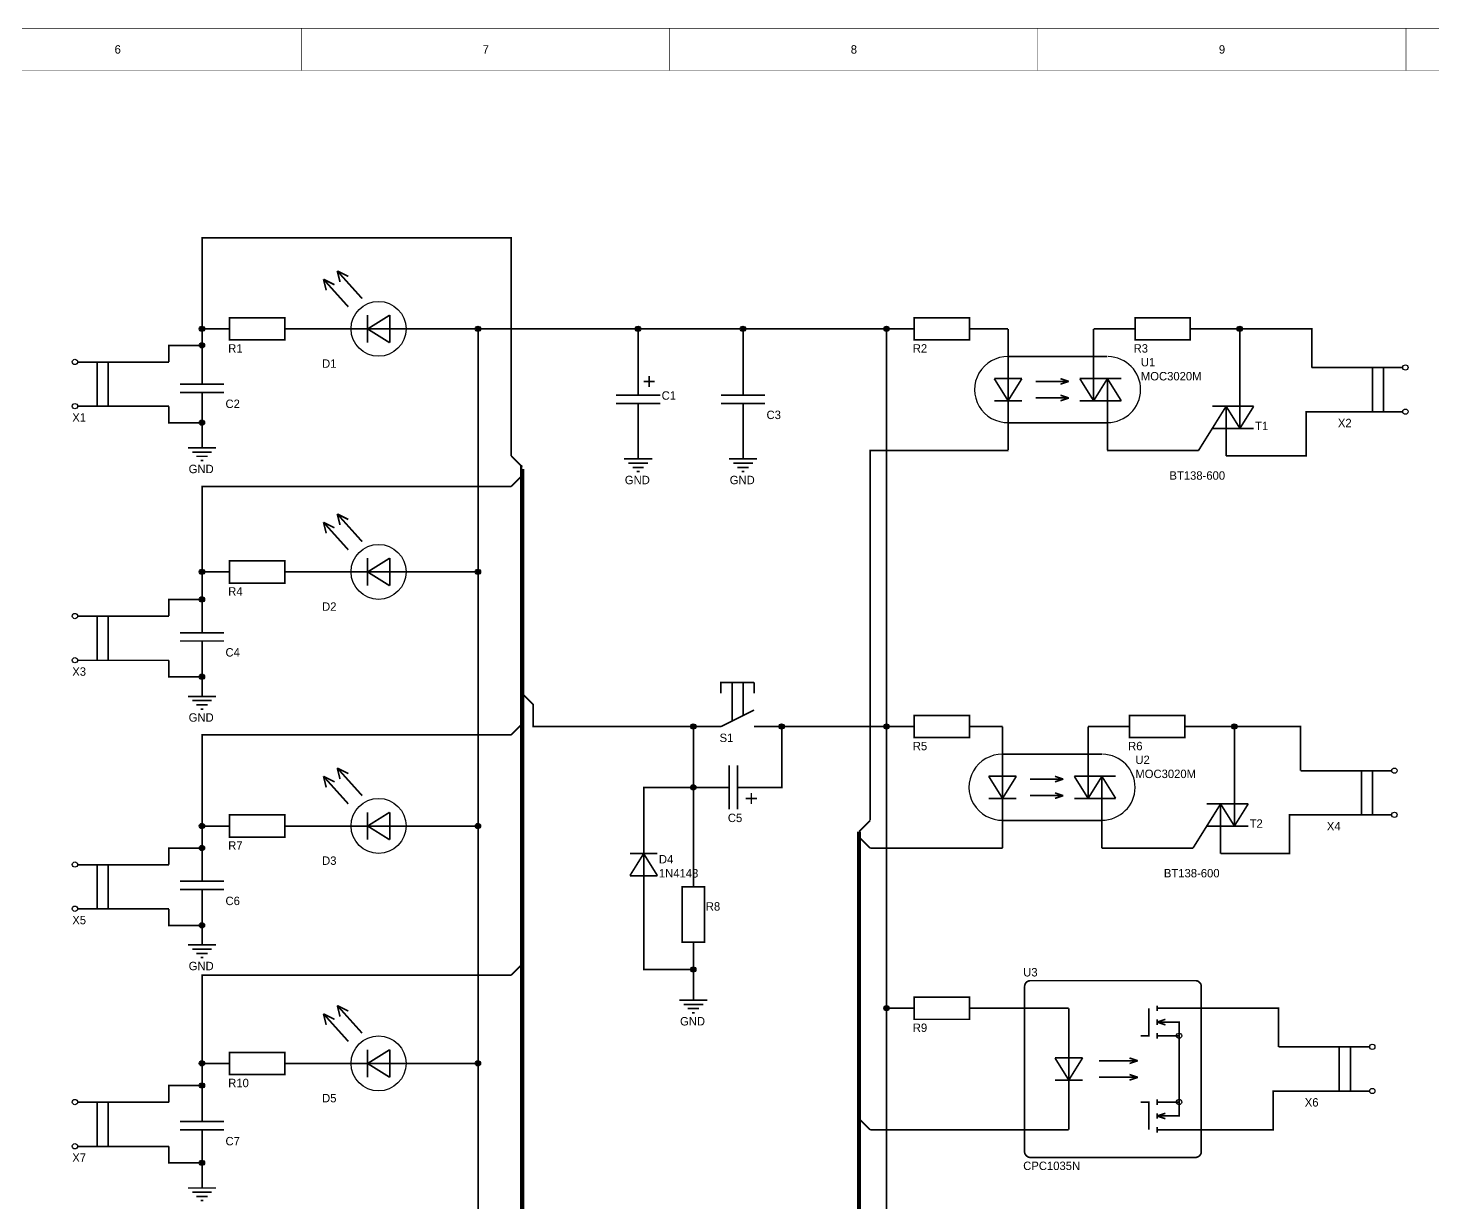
# Model space of a CAD drawing. Header units: millimetres. Extents: x 0 to 1291, y 0 to 606.
# Drawn here: x 350.5 to 605, y 353.8 to 566.5 of the extents above; entities that cross this region are included whole.
import ezdxf

# ---------------------------------------------------------------- set-up
doc = ezdxf.new("R2010")
doc.units = ezdxf.units.MM
doc.layers.add('Sheet', color=255, linetype='Continuous')

msp = doc.modelspace()

# ---------------------------------------------------------------- linework, layer by layer
at = {"layer": 'Sheet'}
for points, const_width in [([(0, 566.42), (800.0576531199999, 566.42), (800.0576531199999, 0.04234688), (0, 0.04234688), (0, 566.42)], 0.09906), ([(400.05, 558.8), (400.05, 566.42)], 0.09906), ([(466.725, 558.8), (466.725, 566.42)], 0.09906), ([(533.4, 558.8), (533.4, 566.42)], 0.09906), ([(600.0749999999999, 558.8), (600.0749999999999, 566.42)], 0.09906), ([(7.619370079999999, 558.8003683), (792.43822208, 558.8003683), (792.43822208, 7.661981119999999), (7.619370079999999, 7.661981119999999), (7.619370079999999, 558.8003683)], 0.09906), ([(438.0002162, 489.0002640599999), (438.0002162, 528.5003146), (382.00020628, 528.5003146), (382.00020628, 507.00027378)], 0.29972), ([(411.00020416, 517.5002654799999), (406.50021316, 522.50025548)], 0.29972), ([(406.50021316, 522.50025548), (407.00021216, 520.50025948), (407.00021216, 520.50025948)], 0.29972), ([(406.50021316, 522.50025548), (408.50020916, 521.50025748)], 0.29972), ([(408.50020916, 516.0002684799999), (404.00021816, 521.00025848)], 0.29972), ([(404.00021816, 521.00025848), (404.50021716, 519.00026248), (404.50021716, 519.00026248)], 0.29972), ([(404.00021816, 521.00025848), (406.00021416, 520.00026048)], 0.29972), ([(397.00021438, 514.00027756), (387.00020898, 514.00027756), (387.00020898, 510.0002754), (397.00021438, 510.0002754), (397.00021438, 514.00027756)], 0.29972), ([(412.00020216, 514.5002714799999), (412.00020216, 509.50028148)], 0.29972), ([(412.00020216, 512.00027648), (416.00019416, 514.5002714799999), (416.00019416, 514.5002714799999)], 0.29972), ([(416.00019416, 509.50028148), (416.00019416, 514.5002714799999)], 0.29972), ([(521.00028134, 514.00027756), (511.00027594, 514.00027756), (511.00027594, 510.0002754), (521.00028134, 510.0002754), (521.00028134, 514.00027756)], 0.29972), ([(561.00030294, 514.00027756), (551.00029754, 514.00027756), (551.00029754, 510.0002754), (561.00030294, 510.0002754), (561.00030294, 514.00027756)], 0.29972), ([(387.00020644, 512.00027648), (382.00020628, 512.00027648)], 0.29972), ([(397.00021692, 512.00027648), (402.00021708, 512.00027648)], 0.29972), ([(402.00021708, 512.00027648), (404.00021816, 512.00027648)], 0.29972), ([(409.00021832, 512.00027648), (404.00021816, 512.00027648)], 0.29972), ([(412.00020216, 512.00027648), (409.00020816, 512.00027648)], 0.29972), ([(416.00019416, 512.00027648), (412.00020216, 512.00027648)], 0.29972), ([(412.00020216, 512.00027648), (416.00019416, 509.50028148), (416.00019416, 509.50028148)], 0.29972), ([(416.00019416, 512.00027648), (419.00018816, 512.00027648)], 0.29972), ([(419.0001779999999, 512.00027648), (424.00017816, 512.00027648)], 0.29972), ([(424.00017816, 512.00027648), (432.00023328, 512.00027648)], 0.29972), ([(432.00023328, 512.00027648), (432.00023328, 467.00025218)], 0.29972), ([(432.00023328, 512.00027648), (506.00027324, 512.00027648)], 0.29972), ([(461.0002489399999, 512.00027648), (461.0002489399999, 505.0002727)], 0.29972), ([(480.0002592, 505.0002727), (480.0002592, 512.00027648)], 0.29972), ([(511.0002734, 512.00027648), (506.00027324, 512.00027648)], 0.29972), ([(506.00027324, 512.00027648), (506.00027324, 440.0002376)], 0.29972), ([(521.00028388, 512.00027648), (526.00028404, 512.00027648)], 0.29972), ([(526.00028404, 512.00027648), (528.00028512, 512.00027648)], 0.29972), ([(528.00028512, 507.00027632), (528.00028512, 512.00027648)], 0.29972), ([(543.50025412, 512.00027648), (546.0002948399999, 512.00027648)], 0.29972), ([(543.50025412, 507.00027632), (543.50025412, 512.00027648)], 0.29972), ([(551.0002949999999, 512.00027648), (546.0002948399999, 512.00027648)], 0.29972), ([(561.00030548, 512.00027648), (566.00030564, 512.00027648)], 0.29972), ([(570.0003078, 503.00027162), (570.0003078, 512.00027648), (566.00030564, 512.00027648)], 0.29972), ([(583.00031482, 505.0002727), (583.00031482, 512.00027648), (570.0003078, 512.00027648)], 0.29972), ([(376.00020304, 506.00025292), (376.00020304, 509.00025454), (382.00020628, 509.00025454)], 0.29972), ([(382.00020628, 502.00027362), (382.00020628, 507.00027378)], 0.29972), ([(528.00028512, 507.00028648), (528.00028512, 495.00031048)], 0.29972), ([(528.00028512, 507.00028648), (546.0002491199999, 507.00028648)], 0.29972), ([(543.50025412, 499.00030248), (543.50025412, 507.00028648)], 0.29972), ([(359.50023604, 506.00025292), (371.00021304, 506.00025292)], 0.29972), ([(363.00022904, 506.00025292), (363.00022904, 498.00026892)], 0.29972), ([(365.00022504, 498.00026892), (365.00022504, 506.00025292)], 0.29972), ([(371.00020288, 506.00025292), (376.00020304, 506.00025292)], 0.29972), ([(461.0002489399999, 500.00027254), (461.0002489399999, 505.0002727)], 0.29972), ([(480.0002592, 500.00027254), (480.0002592, 505.0002727)], 0.29972), ([(588.00031498, 505.0002727), (583.00031482, 505.0002727)], 0.29972), ([(599.5002818199999, 505.0002727), (588.00030482, 505.0002727)], 0.29972), ([(594.0002928199999, 505.0002727), (594.0002928199999, 497.0002887)], 0.29972), ([(596.0002888199999, 497.0002887), (596.0002888199999, 505.0002727)], 0.29972), ([(386.00019828, 502.00028378), (378.00021428, 502.00028378)], 0.29972), ([(462.00024694, 502.5002777), (464.00024294, 502.5002777)], 0.29972), ([(463.00024494, 501.5002797), (463.00024494, 503.5002757)], 0.29972), ([(525.5002901199999, 503.00029448), (530.50028012, 503.00029448)], 0.29972), ([(528.00028512, 499.00030248), (525.5002901199999, 503.00029448)], 0.29972), ([(528.00028512, 499.00030248), (530.50028012, 503.00029448)], 0.29972), ([(533.00027512, 502.50029548), (539.00026312, 502.50029548)], 0.29972), ([(539.00026312, 502.50029548), (537.50026612, 503.00029448), (537.50026612, 503.00029448)], 0.29972), ([(539.00026312, 502.50029548), (537.50026612, 502.00029648)], 0.29972), ([(543.50025412, 499.00030248), (541.00025912, 503.00029448)], 0.29972), ([(543.50025412, 503.00029448), (541.00025912, 503.00029448)], 0.29972), ([(543.50025412, 503.00029448), (548.5002441199999, 503.00029448)], 0.29972), ([(546.0002491199999, 503.00029448), (543.50025412, 499.00030248)], 0.29972), ([(546.0002491199999, 503.00029448), (548.5002441199999, 499.00030248)], 0.29972), ([(546.0002491199999, 495.00031048), (546.0002491199999, 503.00029448)], 0.29972), ([(570.0003078, 498.00027146), (570.0003078, 503.00027162)], 0.29972), ([(386.00019828, 500.50028678), (378.00021428, 500.50028678)], 0.29972), ([(382.00020628, 500.50029694), (382.00020628, 495.50029678)], 0.29972), ([(465.00024094, 500.0002827), (457.00025694, 500.0002827)], 0.29972), ([(484.0002512, 500.0002827), (476.0002672, 500.0002827)], 0.29972), ([(525.5002901199999, 499.00030248), (530.50028012, 499.00030248)], 0.29972), ([(539.00026312, 499.50030148), (533.00027512, 499.50030148)], 0.29972), ([(539.00026312, 499.50030148), (537.50026612, 500.00030048), (537.50026612, 500.00030048)], 0.29972), ([(539.00026312, 499.50030148), (537.50026612, 499.00030248)], 0.29972), ([(543.50025412, 499.00030248), (541.00025912, 499.00030248)], 0.29972), ([(543.50025412, 499.00030248), (548.5002441199999, 499.00030248)], 0.29972), ([(359.50023604, 498.00026892), (371.00021304, 498.00026892)], 0.29972), ([(371.00020288, 498.00026892), (376.00020304, 498.00026892)], 0.29972), ([(376.00020304, 498.00026892), (376.00020304, 495.00024698), (382.00020628, 495.00024698)], 0.29972), ([(465.00024094, 498.5002856999999), (457.00025694, 498.5002856999999)], 0.29972), ([(461.0002489399999, 498.50029586), (461.0002489399999, 493.5002957)], 0.29972), ([(484.0002512, 498.5002856999999), (476.0002672, 498.5002856999999)], 0.29972), ([(480.0002592, 498.50029586), (480.0002592, 493.5002957)], 0.29972), ([(565.0003178, 498.00028162), (570.0003078, 498.00028162)], 0.29972), ([(567.5003128, 498.00028162), (565.0003178, 494.00028962)], 0.29972), ([(567.5003128, 498.00028162), (567.5003128, 494.00028962)], 0.29972), ([(567.5003128, 498.00028162), (570.0003078, 494.00028962)], 0.29972), ([(583.00031482, 497.0002887), (582.00031428, 497.0002887), (582.00031428, 489.00029962), (567.5003128, 489.00029962)], 0.29972), ([(570.0003078, 494.00028962), (572.5003028, 498.00028162)], 0.29972), ([(570.0003078, 494.00028962), (570.0003078, 498.00028162)], 0.29972), ([(570.0003078, 498.00028162), (572.5003028, 498.00028162)], 0.29972), ([(588.00031498, 497.0002887), (583.00031482, 497.0002887)], 0.29972), ([(599.5002818199999, 497.0002887), (588.00030482, 497.0002887)], 0.29972), ([(382.00020628, 495.50029678), (382.00020628, 493.00026622)], 0.29972), ([(461.0002489399999, 493.5002957), (461.0002489399999, 491.00026514)], 0.29972), ([(480.0002592, 491.00026514), (480.0002592, 493.5002957)], 0.29972), ([(528.00028512, 495.00032064), (528.00028512, 490.00032048)], 0.29972), ([(528.00028512, 495.00031048), (546.0002491199999, 495.00031048)], 0.29972), ([(546.0002491199999, 495.00032064), (546.0002491199999, 490.00032048)], 0.29972), ([(565.0003178, 494.00028962), (562.5003227999999, 490.00029762)], 0.29972), ([(565.0003178, 494.00028962), (570.0003078, 494.00028962)], 0.29972), ([(567.5003128, 494.00029978), (567.5003128, 489.00029962)], 0.29972), ([(570.0003078, 494.00028962), (572.5003028, 494.00028962)], 0.29972), ([(382.00020628, 493.00026622), (382.00020628, 490.46026622)], 0.29972), ([(461.0002489399999, 491.00026514), (461.0002489399999, 488.46026514)], 0.29972), ([(480.0002592, 491.00026514), (480.0002592, 488.46026514)], 0.29972), ([(379.46020628, 490.46026622), (384.54020628, 490.46026622)], 0.29972), ([(380.22220628, 489.69826622), (383.77820628, 489.69826622)], 0.29972), ([(380.98420628, 488.93626622), (383.01620628, 488.93626622)], 0.29972), ([(440.00021728, 487.0002629799999), (438.0002162, 489.0002640599999)], 0.29972), ([(458.46024894, 488.46026514), (463.54024894, 488.46026514)], 0.29972), ([(477.4602592, 488.46026514), (482.5402592, 488.46026514)], 0.29972), ([(503.00027162, 423.00022842), (503.00027162, 490.0002646), (528.00022924, 490.0002646), (528.00028512, 490.00032048)], 0.29972), ([(557.5003328, 490.00029762), (546.00027198, 490.00029762), (546.0002491199999, 490.00032048)], 0.29972), ([(562.5003329599999, 490.00029762), (557.5003328, 490.00029762)], 0.29972), ([(381.74620628, 488.17426622), (382.25420628, 488.17426622)], 0.29972), ([(440.00021728, 217.00017052), (440.00021728, 487.0002629799999), (440.0002376, 487.0002629799999)], 0.7493), ([(459.22224894, 487.69826514), (462.77824894, 487.69826514)], 0.29972), ([(459.98424894, 486.93626514), (462.01624894, 486.93626514)], 0.29972), ([(460.74624894, 486.17426514), (461.25424894, 486.17426514)], 0.29972), ([(478.2222592, 487.69826514), (481.7782592, 487.69826514)], 0.29972), ([(478.9842592, 486.93626514), (481.0162592, 486.93626514)], 0.29972), ([(479.7462592, 486.17426514), (480.2542592, 486.17426514)], 0.29972), ([(382.00020628, 462.00024948), (382.00020628, 483.5002903), (438.0002162, 483.5002903)], 0.29972), ([(438.0002162, 483.5002903), (440.00021728, 485.50029138)], 0.29972), ([(411.00020416, 473.50024172), (406.50021316, 478.50023172)], 0.29972), ([(406.50021316, 478.50023172), (407.00021216, 476.50023572), (407.00021216, 476.50023572)], 0.29972), ([(406.50021316, 478.50023172), (408.50020916, 477.50023372)], 0.29972), ([(408.50020916, 472.00024472), (404.00021816, 477.00023472)], 0.29972), ([(404.00021816, 477.00023472), (404.50021716, 475.00023872), (404.50021716, 475.00023872)], 0.29972), ([(404.00021816, 477.00023472), (406.00021416, 476.00023672)], 0.29972), ([(397.00021438, 470.0002538), (387.00020898, 470.0002538), (387.00020898, 466.00025164), (397.00021438, 466.00025164), (397.00021438, 470.0002538)], 0.29972), ([(412.00020216, 470.5002477199999), (412.00020216, 465.50025772)], 0.29972), ([(412.00020216, 468.00025272), (416.00019416, 470.5002477199999), (416.00019416, 470.5002477199999)], 0.29972), ([(416.00019416, 465.50025772), (416.00019416, 470.5002477199999)], 0.29972), ([(387.00020644, 468.00025272), (382.00020628, 468.00025272)], 0.29972), ([(397.00021692, 468.00025272), (402.00021708, 468.00025272)], 0.29972), ([(402.00021708, 468.00025272), (404.00021816, 468.00025272)], 0.29972), ([(409.00021832, 468.00025272), (404.00021816, 468.00025272)], 0.29972), ([(412.00020216, 468.00025272), (409.00020816, 468.00025272)], 0.29972), ([(416.00019416, 468.00025272), (412.00020216, 468.00025272)], 0.29972), ([(412.00020216, 468.00025272), (416.00019416, 465.50025772), (416.00019416, 465.50025772)], 0.29972), ([(416.00019416, 468.00025272), (419.00018816, 468.00025272)], 0.29972), ([(419.0001779999999, 468.00025272), (424.00017816, 468.00025272)], 0.29972), ([(424.00017816, 468.00025272), (432.00023328, 468.00025272)], 0.29972), ([(432.00023328, 467.00025218), (432.00023328, 422.00022788)], 0.29972), ([(376.00020304, 460.00022808), (376.00020304, 463.0002297), (382.00020628, 463.0002297)], 0.29972), ([(382.00020628, 457.00024932), (382.00020628, 462.00024948)], 0.29972), ([(359.50023604, 460.00022808), (371.00021304, 460.00022808)], 0.29972), ([(363.00022904, 460.00022808), (363.00022904, 452.00024408)], 0.29972), ([(365.00022504, 452.00024408), (365.00022504, 460.00022808)], 0.29972), ([(371.00020288, 460.00022808), (376.00020304, 460.00022808)], 0.29972), ([(386.00019828, 457.00025948), (378.00021428, 457.00025948)], 0.29972), ([(386.00019828, 455.5002624799999), (378.00021428, 455.5002624799999)], 0.29972), ([(382.00020628, 455.50027264), (382.00020628, 450.50027248)], 0.29972), ([(359.50023604, 452.00024408), (371.00021304, 452.00024408)], 0.29972), ([(371.00020288, 452.00024408), (376.00020304, 452.00024408)], 0.29972), ([(376.00020304, 452.00024408), (376.00020304, 449.0002221399999), (382.00020628, 449.0002221399999)], 0.29972), ([(382.00020628, 450.50027248), (382.00020628, 448.00024192)], 0.29972), ([(382.00020628, 448.00024192), (382.00020628, 445.46024192)], 0.29972), ([(482.00027298, 448.0002216), (476.0002849799999, 448.0002216), (476.0002849799999, 446.0002256)], 0.29972), ([(478.00028098, 448.0002216), (478.00028098, 441.0002356)], 0.29972), ([(480.00027698, 448.0002216), (480.00027698, 442.0002336)], 0.29972), ([(482.00027298, 448.0002216), (482.00027298, 446.0002256)], 0.29972), ([(379.46020628, 445.46024192), (384.54020628, 445.46024192)], 0.29972), ([(440.00021728, 446.0002408399999), (442.00021836, 444.00023976)], 0.29972), ([(380.22220628, 444.69824192), (383.77820628, 444.69824192)], 0.29972), ([(380.98420628, 443.93624192), (383.01620628, 443.93624192)], 0.29972), ([(381.74620628, 443.17424192), (382.25420628, 443.17424192)], 0.29972), ([(442.00021836, 444.00023976), (442.00023868, 444.00021944), (442.00023868, 440.0002376), (471.00029498, 440.0002376), (471.00029498, 429.0002722999999)], 0.29972), ([(482.00027298, 443.0002315999999), (476.0002849799999, 440.0002376), (476.0002849799999, 440.0002376)], 0.29972), ([(438.0002162, 438.500266), (440.00021728, 440.50026708)], 0.29972), ([(521.00028134, 442.00023868), (511.00027594, 442.00023868), (511.00027594, 438.00023652), (521.00028134, 438.00023652), (521.00028134, 442.00023868)], 0.29972), ([(560.0003024, 442.00023868), (550.0002969999999, 442.00023868), (550.0002969999999, 438.00023652), (560.0003024, 438.00023652), (560.0003024, 442.00023868)], 0.29972), ([(382.00020628, 417.00022518), (382.00020628, 438.500266), (438.0002162, 438.500266)], 0.29972), ([(476.00029514, 440.0002376), (471.00029498, 440.0002376)], 0.29972), ([(482.00026282, 440.0002376), (487.0002629799999, 440.0002376)], 0.29972), ([(506.00027324, 440.0002376), (487.0002629799999, 440.0002376), (487.0002629799999, 429.00023166), (484.00026136, 429.00023166)], 0.29972), ([(511.0002734, 440.0002376), (506.00027324, 440.0002376)], 0.29972), ([(506.00027324, 440.0002376), (506.00027324, 389.00021006)], 0.29972), ([(521.00028388, 440.0002376), (526.00028404, 440.0002376)], 0.29972), ([(526.00028404, 440.0002376), (527.00028458, 440.0002376)], 0.29972), ([(527.00028458, 435.00023744), (527.00028458, 440.0002376)], 0.29972), ([(542.5002535799999, 440.0002376), (545.0002943, 440.0002376)], 0.29972), ([(542.5002535799999, 435.00023744), (542.5002535799999, 440.0002376)], 0.29972), ([(550.00029446, 440.0002376), (545.0002943, 440.0002376)], 0.29972), ([(560.00030494, 440.0002376), (565.0003051, 440.0002376)], 0.29972), ([(569.00030726, 431.00023274), (569.00030726, 440.0002376), (565.0003051, 440.0002376)], 0.29972), ([(581.00031374, 432.00021296), (581.00031374, 440.0002376), (569.00030726, 440.0002376)], 0.29972), ([(527.00028458, 435.0002476), (527.00028458, 423.0002716)], 0.29972), ([(527.00028458, 435.0002476), (545.00024858, 435.0002476)], 0.29972), ([(542.5002535799999, 427.0002636), (542.5002535799999, 435.0002476)], 0.29972), ([(411.00020416, 427.50021688), (406.50021316, 432.50020688)], 0.29972), ([(406.50021316, 432.50020688), (407.00021216, 430.50021088), (407.00021216, 430.50021088)], 0.29972), ([(406.50021316, 432.50020688), (408.50020916, 431.50020888)], 0.29972), ([(477.50027436, 425.00023966), (477.50027436, 433.00022366)], 0.29972), ([(479.00027136, 425.00023966), (479.00027136, 433.00022366)], 0.29972), ([(408.50020916, 426.00021988), (404.00021816, 431.00020988)], 0.29972), ([(404.00021816, 431.00020988), (404.50021716, 429.00021388), (404.50021716, 429.00021388)], 0.29972), ([(404.00021816, 431.00020988), (406.00021416, 430.00021188)], 0.29972), ([(524.50028958, 431.0002556), (529.50027958, 431.0002556)], 0.29972), ([(527.00028458, 427.0002636), (524.50028958, 431.0002556)], 0.29972), ([(527.00028458, 427.0002636), (529.50027958, 431.0002556)], 0.29972), ([(532.00027458, 430.5002566), (538.00026258, 430.5002566)], 0.29972), ([(538.00026258, 430.5002566), (536.50026558, 431.0002556), (536.50026558, 431.0002556)], 0.29972), ([(538.00026258, 430.5002566), (536.50026558, 430.0002576)], 0.29972), ([(542.5002535799999, 427.0002636), (540.0002585799999, 431.0002556)], 0.29972), ([(542.5002535799999, 431.0002556), (540.0002585799999, 431.0002556)], 0.29972), ([(542.5002535799999, 431.0002556), (547.50024358, 431.0002556)], 0.29972), ([(545.00024858, 431.0002556), (542.5002535799999, 427.0002636)], 0.29972), ([(545.00024858, 431.0002556), (547.50024358, 427.0002636)], 0.29972), ([(545.00024858, 423.0002716), (545.00024858, 431.0002556)], 0.29972), ([(569.00030726, 426.00023258), (569.00030726, 431.00023274)], 0.29972), ([(586.0003138999999, 432.00021296), (581.00031374, 432.00021296)], 0.29972), ([(597.50028074, 432.00021296), (586.0003037399999, 432.00021296)], 0.29972), ([(592.00029174, 432.00021296), (592.00029174, 424.00022896)], 0.29972), ([(594.00028774, 424.00022896), (594.00028774, 432.00021296)], 0.29972), ([(462.00024948, 422.00022788), (462.00024948, 429.00023166), (462.00029012, 429.0002722999999), (471.00029498, 429.0002722999999)], 0.29972), ([(471.00025434, 429.00023166), (471.00029498, 429.0002722999999)], 0.29972), ([(471.00025434, 416.00022464), (471.00025434, 429.00023166)], 0.29972), ([(471.00029498, 429.0002722999999), (471.00033562, 429.00023166)], 0.29972), ([(471.00033562, 429.00023166), (472.50028436, 429.00023166)], 0.29972), ([(477.50028452, 429.00023166), (472.50028436, 429.00023166)], 0.29972), ([(479.0002612, 429.00023166), (484.00026136, 429.00023166)], 0.29972), ([(481.50026636, 428.00023366), (481.50026636, 426.00023766)], 0.29972), ([(538.00026258, 427.5002626), (532.00027458, 427.5002626)], 0.29972), ([(538.00026258, 427.5002626), (536.50026558, 428.0002616), (536.50026558, 428.0002616)], 0.29972), ([(538.00026258, 427.5002626), (536.50026558, 427.0002636)], 0.29972), ([(480.50026836, 427.00023566), (482.50026436, 427.00023566)], 0.29972), ([(524.50028958, 427.0002636), (529.50027958, 427.0002636)], 0.29972), ([(542.5002535799999, 427.0002636), (540.0002585799999, 427.0002636)], 0.29972), ([(542.5002535799999, 427.0002636), (547.50024358, 427.0002636)], 0.29972), ([(564.00031726, 426.00024274), (569.00030726, 426.00024274)], 0.29972), ([(566.50031226, 426.00024274), (564.00031726, 422.00025074)], 0.29972), ([(566.50031226, 426.00024274), (566.50031226, 422.00025074)], 0.29972), ([(566.50031226, 426.00024274), (569.00030726, 422.00025074)], 0.29972), ([(569.00030726, 422.00025074), (571.50030226, 426.00024274)], 0.29972), ([(569.00030726, 422.00025074), (569.00030726, 426.00024274)], 0.29972), ([(569.00030726, 426.00024274), (571.50030226, 426.00024274)], 0.29972), ([(397.00021438, 424.00022896), (387.00020898, 424.00022896), (387.00020898, 420.0002268), (397.00021438, 420.0002268), (397.00021438, 424.00022896)], 0.29972), ([(412.00020216, 424.50022288), (412.00020216, 419.50023288)], 0.29972), ([(412.00020216, 422.00022788), (416.00019416, 424.50022288), (416.00019416, 424.50022288)], 0.29972), ([(416.00019416, 419.50023288), (416.00019416, 424.50022288)], 0.29972), ([(503.00027162, 423.00022842), (501.00027054, 421.00022734)], 0.29972), ([(527.00028458, 423.00028176), (527.00028458, 418.0002816)], 0.29972), ([(527.00028458, 423.0002716), (545.00024858, 423.0002716)], 0.29972), ([(545.00024858, 423.00028176), (545.00024858, 418.0002816)], 0.29972), ([(581.00031374, 424.00022896), (579.00031266, 424.00022896), (579.00031266, 417.00026074), (566.50031226, 417.00026074)], 0.29972), ([(586.0003138999999, 424.00022896), (581.00031374, 424.00022896)], 0.29972), ([(597.50028074, 424.00022896), (586.0003037399999, 424.00022896)], 0.29972), ([(387.00020644, 422.00022788), (382.00020628, 422.00022788)], 0.29972), ([(397.00021692, 422.00022788), (402.00021708, 422.00022788)], 0.29972), ([(402.00021708, 422.00022788), (404.00021816, 422.00022788)], 0.29972), ([(409.00021832, 422.00022788), (404.00021816, 422.00022788)], 0.29972), ([(412.00020216, 422.00022788), (409.00020816, 422.00022788)], 0.29972), ([(416.00019416, 422.00022788), (412.00020216, 422.00022788)], 0.29972), ([(412.00020216, 422.00022788), (416.00019416, 419.50023288), (416.00019416, 419.50023288)], 0.29972), ([(416.00019416, 422.00022788), (419.00018816, 422.00022788)], 0.29972), ([(419.0001779999999, 422.00022788), (424.00017816, 422.00022788)], 0.29972), ([(432.00023328, 422.00022788), (424.00017816, 422.00022788)], 0.29972), ([(432.00023328, 378.50017518), (432.00023328, 422.00022788)], 0.29972), ([(462.00024948, 417.00022772), (462.00024948, 422.00022788)], 0.29972), ([(501.00027054, 169.00009126), (501.00027054, 421.00022734)], 0.7493), ([(501.00027054, 420.0002268), (503.00027162, 418.00022572)], 0.29972), ([(564.00031726, 422.00025074), (561.50032226, 418.00025874)], 0.29972), ([(564.00031726, 422.00025074), (569.00030726, 422.00025074)], 0.29972), ([(566.50031226, 422.0002609), (566.50031226, 417.00026074)], 0.29972), ([(569.00030726, 422.00025074), (571.50030226, 422.00025074)], 0.29972), ([(376.00020304, 415.0002241), (376.00020304, 418.00022572), (382.00020628, 418.00022572)], 0.29972), ([(503.00027162, 418.00022572), (503.0003275, 418.0002816), (527.00028458, 418.0002816)], 0.29972), ([(556.5003322599999, 418.00025874), (545.00027144, 418.00025874), (545.00024858, 418.0002816)], 0.29972), ([(561.50033242, 418.00025874), (556.5003322599999, 418.00025874)], 0.29972), ([(359.50023604, 415.0002241), (371.00021304, 415.0002241)], 0.29972), ([(363.00022904, 415.0002241), (363.00022904, 407.0002401)], 0.29972), ([(365.00022504, 407.0002401), (365.00022504, 415.0002241)], 0.29972), ([(371.00020288, 415.0002241), (376.00020304, 415.0002241)], 0.29972), ([(382.00020628, 412.00022502), (382.00020628, 417.00022518)], 0.29972), ([(459.50025448, 417.00023788), (464.50024448, 417.00023788)], 0.29972), ([(462.00024948, 417.00023788), (459.50025448, 413.00024588), (459.50025448, 413.00024588)], 0.29972), ([(462.00024948, 413.00024588), (462.00024948, 417.00023788)], 0.29972), ([(464.50024448, 413.00024588), (462.00024948, 417.00023788)], 0.29972), ([(471.00025434, 411.00022448), (471.00025434, 416.00022464)], 0.29972), ([(459.50025448, 413.00024588), (464.50024448, 413.00024588)], 0.29972), ([(462.00024948, 413.00025604), (462.00024948, 408.00025588)], 0.29972), ([(386.00019828, 412.00023518), (378.00021428, 412.00023518)], 0.29972), ([(386.00019828, 410.50023818), (378.00021428, 410.50023818)], 0.29972), ([(382.00020628, 410.50024834), (382.00020628, 405.50024818)], 0.29972), ([(469.00025326, 411.00022194), (469.00025326, 401.00021654), (473.00025542, 401.00021654), (473.00025542, 411.00022194), (469.00025326, 411.00022194)], 0.29972), ([(359.50023604, 407.0002401), (371.00021304, 407.0002401)], 0.29972), ([(371.00020288, 407.0002401), (376.00020304, 407.0002401)], 0.29972), ([(376.00020304, 407.0002401), (376.00020304, 404.00021816), (382.00020628, 404.00021816)], 0.29972), ([(471.00025434, 396.00021384), (462.00024948, 396.00021384), (462.00024948, 408.00025588)], 0.29972), ([(382.00020628, 405.50024818), (382.00020628, 403.00021762)], 0.29972), ([(382.00020628, 403.00021762), (382.00020628, 400.46021762)], 0.29972), ([(379.46020628, 400.46021762), (384.54020628, 400.46021762)], 0.29972), ([(380.22220628, 399.69821762), (383.77820628, 399.69821762)], 0.29972), ([(471.00025434, 401.000214), (471.00025434, 396.00021384)], 0.29972), ([(380.98420628, 398.93621762), (383.01620628, 398.93621762)], 0.29972), ([(381.74620628, 398.17421762), (382.25420628, 398.17421762)], 0.29972), ([(438.0002162, 395.0002133), (440.00021728, 397.00021438)], 0.29972), ([(382.00020628, 373.50017248), (382.00020628, 395.0002133), (438.0002162, 395.0002133)], 0.29972), ([(471.00025434, 396.00021384), (471.00025434, 393.00021222)], 0.29972), ([(471.00025434, 393.00021222), (471.00025434, 390.46021222)], 0.29972), ([(531.00027404, 393.00020206), (531.0017243799999, 393.04706252), (531.0060119, 393.093829), (531.0130451599999, 393.14041514), (531.02273526, 393.18672442), (531.03498822, 393.23267048), (531.0497126, 393.2781568), (531.06681696, 393.32309194), (531.0862124, 393.36738954), (531.1078024, 393.41095308), (531.1315006, 393.45369112), (531.15721048, 393.4955173), (531.18484314, 393.53633256), (531.2143096799999, 393.57605308), (531.24551358, 393.6145798), (531.27836594, 393.65182636), (531.3127727799999, 393.68770132), (531.3486477399999, 393.72210816), (531.3858943, 393.75496052), (531.42442102, 393.78616442), (531.46414154, 393.81563096), (531.5049568, 393.84326362), (531.54678298, 393.8689735), (531.58952102, 393.8926717), (531.6330845599999, 393.9142617), (531.67738216, 393.93365714), (531.7223173, 393.9507615), (531.76780362, 393.96548588), (531.81374968, 393.97773884), (531.86005896, 393.98742894), (531.9066451, 393.9944622), (531.95341158, 393.99874972), (532.0002720399999, 394.00020006)], 0.29972), ([(531.00027404, 363.00026206), (531.00027404, 393.00020206)], 0.29972), ([(532.0002720399999, 394.00020006), (562.00021204, 394.00020006)], 0.29972), ([(562.00021204, 394.00020006), (562.0470725, 393.99874972), (562.09383898, 393.9944622), (562.1404251199999, 393.98742894), (562.1867344, 393.97773884), (562.23268046, 393.96548588), (562.27816678, 393.9507615), (562.32310192, 393.93365714), (562.3673995199999, 393.9142617), (562.41096306, 393.8926717), (562.4537011, 393.8689735), (562.4955272799999, 393.84326362), (562.53634254, 393.81563096), (562.57606306, 393.78616442), (562.61458978, 393.75496052), (562.6518363399999, 393.72210816), (562.6877112999999, 393.68770132), (562.72211814, 393.65182636), (562.7549705, 393.6145798), (562.7861743999999, 393.57605308), (562.81564094, 393.53633256), (562.8432736, 393.4955173), (562.86898348, 393.45369112), (562.89268168, 393.41095308), (562.91427168, 393.36738954), (562.93366712, 393.32309194), (562.95077148, 393.2781568), (562.9654958599999, 393.23267048), (562.97774882, 393.18672442), (562.9874389199999, 393.14041514), (562.99447218, 393.093829), (562.9987596999999, 393.04706252), (563.00021004, 393.00020206)], 0.29972), ([(563.00021004, 363.00026206), (563.00021004, 393.00020206)], 0.29972), ([(411.00020416, 384.50019366), (406.50021316, 389.50018366)], 0.29972), ([(406.50021316, 389.50018366), (407.00021216, 387.50018766), (407.00021216, 387.50018766)], 0.29972), ([(406.50021316, 389.50018366), (408.50020916, 388.50018566)], 0.29972), ([(468.4602543399999, 390.46021222), (473.54025434, 390.46021222)], 0.29972), ([(469.2222543399999, 389.69821222), (472.77825434, 389.69821222)], 0.29972), ([(521.00028134, 391.00021114), (511.00027594, 391.00021114), (511.00027594, 387.00020898), (521.00028134, 387.00020898), (521.00028134, 391.00021114)], 0.29972), ([(555.0002260399999, 389.50020906), (555.0002260399999, 388.50021106)], 0.29972), ([(408.50020916, 383.00019666), (404.00021816, 388.00018666)], 0.29972), ([(404.00021816, 388.00018666), (404.50021716, 386.00019066), (404.50021716, 386.00019066)], 0.29972), ([(404.00021816, 388.00018666), (406.00021416, 387.00018866)], 0.29972), ([(469.9842543399999, 388.93621222), (472.01625434, 388.93621222)], 0.29972), ([(470.74625434, 388.17421222), (471.25425434, 388.17421222)], 0.29972), ([(511.0002734, 389.00021006), (506.00027324, 389.00021006)], 0.29972), ([(506.00027324, 389.00021006), (506.00027324, 341.00018414)], 0.29972), ([(521.00028388, 389.00021006), (526.00028404, 389.00021006)], 0.29972), ([(531.0002842, 389.00021006), (526.00028404, 389.00021006)], 0.29972), ([(531.00027404, 389.00021006), (539.00025804, 389.00021006)], 0.29972), ([(539.00025804, 389.00021006), (539.00025804, 367.00025406)], 0.29972), ([(553.50022904, 389.00021006), (553.50022904, 384.00022006), (552.00023204, 384.00022006)], 0.29972), ([(555.0002260399999, 389.00021006), (563.00021004, 389.00021006)], 0.29972), ([(555.0002260399999, 387.00021406), (555.0002260399999, 386.00021606)], 0.29972), ([(555.0002260399999, 386.50021506), (556.5002230399999, 387.00021406)], 0.29972), ([(563.00019988, 389.00021006), (568.00020004, 389.00021006)], 0.29972), ([(577.00031158, 382.00020628), (577.00031158, 389.00021006), (568.00020004, 389.00021006)], 0.29972), ([(559.0002180399999, 384.00022006), (559.0002180399999, 386.50021506), (555.0002260399999, 386.50021506)], 0.29972), ([(555.0002260399999, 386.50021506), (556.5002230399999, 386.00021606)], 0.29972), ([(555.0002260399999, 384.50021906), (555.0002260399999, 383.50022106)], 0.29972), ([(555.0002260399999, 384.00022006), (559.0002180399999, 384.00022006), (559.0002180399999, 372.00024406), (555.0002260399999, 372.00024406)], 0.29972), ([(582.0003117399999, 382.00020628), (577.00031158, 382.00020628)], 0.29972), ([(593.50027858, 382.00020628), (582.0003015799999, 382.00020628)], 0.29972), ([(588.00028958, 382.00020628), (588.00028958, 374.00022228)], 0.29972), ([(590.00028558, 374.00022228), (590.00028558, 382.00020628)], 0.29972), ([(387.00020644, 379.00020466), (382.00020628, 379.00020466)], 0.29972), ([(397.00021438, 381.00020574), (387.00020898, 381.00020574), (387.00020898, 377.00020358), (397.00021438, 377.00020358), (397.00021438, 381.00020574)], 0.29972), ([(397.00021692, 379.00020466), (402.00021708, 379.00020466)], 0.29972), ([(402.00021708, 379.00020466), (404.00021816, 379.00020466)], 0.29972), ([(409.00021832, 379.00020466), (404.00021816, 379.00020466)], 0.29972), ([(412.00020216, 379.00020466), (409.00020816, 379.00020466)], 0.29972), ([(412.00020216, 381.50019966), (412.00020216, 376.50020966)], 0.29972), ([(412.00020216, 379.00020466), (416.00019416, 381.50019966), (416.00019416, 381.50019966)], 0.29972), ([(416.00019416, 379.00020466), (412.00020216, 379.00020466)], 0.29972), ([(412.00020216, 379.00020466), (416.00019416, 376.50020966), (416.00019416, 376.50020966)], 0.29972), ([(416.00019416, 376.50020966), (416.00019416, 381.50019966)], 0.29972), ([(416.00019416, 379.00020466), (419.00018816, 379.00020466)], 0.29972), ([(419.0001779999999, 379.00020466), (424.00017816, 379.00020466)], 0.29972), ([(424.00017816, 379.00020466), (432.00023328, 379.00020466)], 0.29972), ([(536.5002630399999, 380.00022806), (541.50025304, 380.00022806)], 0.29972), ([(539.00025804, 376.00023606), (536.5002630399999, 380.00022806), (536.5002630399999, 380.00022806)], 0.29972), ([(539.00025804, 376.00023606), (541.50025304, 380.00022806), (541.50025304, 380.00022806)], 0.29972), ([(544.50024704, 379.50022906), (551.50023304, 379.50022906)], 0.29972), ([(551.50023304, 379.50022906), (550.00023604, 380.00022806), (550.00023604, 380.00022806)], 0.29972), ([(551.50023304, 379.50022906), (550.00023604, 379.00023006)], 0.29972), ([(432.00023328, 334.00018036), (432.00023328, 378.50017518)], 0.29972), ([(551.50023304, 376.50023506), (544.50024704, 376.50023506)], 0.29972), ([(551.50023304, 376.50023506), (550.00023604, 377.00023406), (550.00023604, 377.00023406)], 0.29972), ([(551.50023304, 376.50023506), (550.00023604, 376.00023606)], 0.29972), ([(376.00020304, 372.00018056), (376.00020304, 375.00018218), (382.00020628, 375.00018218)], 0.29972), ([(536.5002630399999, 376.00023606), (541.50025304, 376.00023606)], 0.29972), ([(577.00031158, 374.00022228), (576.0003110399999, 374.00022228), (576.0003110399999, 367.00025406), (568.00020004, 367.00025406)], 0.29972), ([(582.0003117399999, 374.00022228), (577.00031158, 374.00022228)], 0.29972), ([(593.50027858, 374.00022228), (582.0003015799999, 374.00022228)], 0.29972), ([(359.50023604, 372.00018056), (371.00021304, 372.00018056)], 0.29972), ([(363.00022904, 372.00018056), (363.00022904, 364.00019656)], 0.29972), ([(365.00022504, 364.00019656), (365.00022504, 372.00018056)], 0.29972), ([(371.00020288, 372.00018056), (376.00020304, 372.00018056)], 0.29972), ([(382.00020628, 368.50017232), (382.00020628, 373.50017248)], 0.29972), ([(553.50022904, 367.00025406), (553.50022904, 372.00024406), (552.00023204, 372.00024406)], 0.29972), ([(555.0002260399999, 371.50024506), (555.0002260399999, 372.50024306)], 0.29972), ([(559.0002180399999, 372.00024406), (559.0002180399999, 369.50024906), (555.0002260399999, 369.50024906)], 0.29972), ([(501.00027054, 369.00019926), (503.00027162, 367.00019818)], 0.29972), ([(555.0002260399999, 369.00025006), (555.0002260399999, 370.00024806)], 0.29972), ([(555.0002260399999, 369.50024906), (556.5002230399999, 370.00024806)], 0.29972), ([(555.0002260399999, 369.50024906), (556.5002230399999, 369.00025006)], 0.29972), ([(386.00019828, 368.50018248), (378.00021428, 368.50018248)], 0.29972), ([(386.00019828, 367.00018548), (378.00021428, 367.00018548)], 0.29972), ([(382.00020628, 367.00019564), (382.00020628, 362.00019548)], 0.29972), ([(526.00028404, 367.00025406), (503.0003275, 367.00025406), (503.00027162, 367.00019818)], 0.29972), ([(531.0002842, 367.00025406), (526.00028404, 367.00025406)], 0.29972), ([(531.00027404, 367.00025406), (539.00025804, 367.00025406)], 0.29972), ([(555.0002260399999, 366.50025506), (555.0002260399999, 367.50025306)], 0.29972), ([(555.0002260399999, 367.00025406), (563.00021004, 367.00025406)], 0.29972), ([(563.00019988, 367.00025406), (568.00020004, 367.00025406)], 0.29972), ([(359.50023604, 364.00019656), (371.00021304, 364.00019656)], 0.29972), ([(371.00020288, 364.00019656), (376.00020304, 364.00019656)], 0.29972), ([(376.00020304, 364.00019656), (376.00020304, 361.00017462), (382.00020628, 361.00017462)], 0.29972), ([(382.00020628, 362.00019548), (382.00020628, 359.00019386)], 0.29972), ([(532.0002720399999, 362.00026406), (531.95341158, 362.0017144), (531.9066451, 362.00600192), (531.86005896, 362.01303518), (531.81374968, 362.02272528), (531.76780362, 362.03497824), (531.7223173, 362.04970262), (531.67738216, 362.06680698), (531.6330845599999, 362.08620242), (531.58952102, 362.10779242), (531.54678298, 362.13149062), (531.5049568, 362.1572005), (531.46414154, 362.18483316), (531.42442102, 362.2142997), (531.3858943, 362.2455036), (531.3486477399999, 362.27835596), (531.3127727799999, 362.3127628), (531.27836594, 362.34863776), (531.24551358, 362.38588432), (531.2143096799999, 362.42441104), (531.18484314, 362.46413156), (531.15721048, 362.50494682), (531.1315006, 362.546773), (531.1078024, 362.58951104), (531.0862124, 362.63307458), (531.06681696, 362.67737218), (531.0497126, 362.72230732), (531.03498822, 362.76779364), (531.02273526, 362.8137397), (531.0130451599999, 362.86004898), (531.0060119, 362.90663512), (531.0017243799999, 362.9534016), (531.00027404, 363.00026206)], 0.29972), ([(532.0002720399999, 362.00026406), (562.00021204, 362.00026406)], 0.29972), ([(563.00021004, 363.00026206), (562.9987596999999, 362.9534016), (562.99447218, 362.90663512), (562.9874389199999, 362.86004898), (562.97774882, 362.8137397), (562.9654958599999, 362.76779364), (562.95077148, 362.72230732), (562.93366712, 362.67737218), (562.91427168, 362.63307458), (562.89268168, 362.58951104), (562.86898348, 362.546773), (562.8432736, 362.50494682), (562.81564094, 362.46413156), (562.7861743999999, 362.42441104), (562.7549705, 362.38588432), (562.72211814, 362.34863776), (562.6877112999999, 362.3127628), (562.6518363399999, 362.27835596), (562.61458978, 362.2455036), (562.57606306, 362.2142997), (562.53634254, 362.18483316), (562.4955272799999, 362.1572005), (562.4537011, 362.13149062), (562.41096306, 362.10779242), (562.3673995199999, 362.08620242), (562.32310192, 362.06680698), (562.27816678, 362.04970262), (562.23268046, 362.03497824), (562.1867344, 362.02272528), (562.1404251199999, 362.01303518), (562.09383898, 362.00600192), (562.0470725, 362.0017144), (562.00021204, 362.00026406)], 0.29972), ([(382.00020628, 359.00019386), (382.00020628, 356.46019386)], 0.29972), ([(379.46020628, 356.46019386), (384.54020628, 356.46019386)], 0.29972), ([(380.22220628, 355.69819386), (383.77820628, 355.69819386)], 0.29972), ([(380.98420628, 354.93619386), (383.01620628, 354.93619386)], 0.29972), ([(381.74620628, 354.17419386), (382.25420628, 354.17419386)], 0.29972)]:
    msp.add_lwpolyline(points, dxfattribs=dict(at, const_width=const_width))
at = {"layer": 'Sheet', "const_width": 0.508}
for points in [[(381.74620628, 512.00027648, 1), (382.25420628, 512.00027648, 1)], [(431.74623328, 512.00027648, 1), (432.25423328, 512.00027648, 1)], [(460.74624894, 512.00027648, 1), (461.25424894, 512.00027648, 1)], [(479.7462592, 512.00027648, 1), (480.2542592, 512.00027648, 1)], [(505.74627324, 512.00027648, 1), (506.25427324, 512.00027648, 1)], [(569.7463078, 512.00027648, 1), (570.2543078, 512.00027648, 1)], [(381.74620628, 509.00025454, 1), (382.25420628, 509.00025454, 1)], [(381.74620628, 495.00024698, 1), (382.25420628, 495.00024698, 1)], [(381.74620628, 468.00025272, 1), (382.25420628, 468.00025272, 1)], [(431.74623328, 468.00025272, 1), (432.25423328, 468.00025272, 1)], [(381.74620628, 463.0002297, 1), (382.25420628, 463.0002297, 1)], [(381.74620628, 449.0002221399999, 1), (382.25420628, 449.0002221399999, 1)], [(470.74629498, 440.0002376, 1), (471.25429498, 440.0002376, 1)], [(486.74626298, 440.0002376, 1), (487.25426298, 440.0002376, 1)], [(505.74627324, 440.0002376, 1), (506.25427324, 440.0002376, 1)], [(568.74630726, 440.0002376, 1), (569.25430726, 440.0002376, 1)], [(470.74625434, 429.00023166, 1), (471.25425434, 429.00023166, 1)], [(470.74629498, 429.0002722999999, 1), (471.25429498, 429.0002722999999, 1)], [(381.74620628, 422.00022788, 1), (382.25420628, 422.00022788, 1)], [(431.74623328, 422.00022788, 1), (432.25423328, 422.00022788, 1)], [(381.74620628, 418.00022572, 1), (382.25420628, 418.00022572, 1)], [(381.74620628, 404.00021816, 1), (382.25420628, 404.00021816, 1)], [(470.74625434, 396.00021384, 1), (471.25425434, 396.00021384, 1)], [(505.74627324, 389.00021006, 1), (506.25427324, 389.00021006, 1)], [(381.74620628, 379.00020466, 1), (382.25420628, 379.00020466, 1)], [(431.74623328, 379.00020466, 1), (432.25423328, 379.00020466, 1)], [(381.74620628, 375.00018218, 1), (382.25420628, 375.00018218, 1)], [(381.74620628, 361.00017462, 1), (382.25420628, 361.00017462, 1)]]:
    msp.add_lwpolyline(points, format="xyb", close=True, dxfattribs=at)
at = {"layer": 'Sheet'}
for centre, major_axis, ratio in [((413.97868944, 512.02127974), (0, 4.97830094), 0.9999668360747994), ((381.97944432, 512.0212822799999), (0, 0.48697896), 0.9999791366756379), ((381.97944432, 512.0212822799999), (0, 0.48697896), 0.9999791366756379), ((381.97944432, 512.0212822799999), (0, 0.48697896), 0.9999791366756379), ((431.97908016, 512.0212822799999), (0, 0.48697896), 0.9972251778598402), ((431.97908016, 512.0212822799999), (0, 0.48697896), 0.9972251778598402), ((431.97908016, 512.0212822799999), (0, 0.48697896), 0.9972251778598402), ((431.97908016, 512.0212822799999), (0, 0.48697896), 0.9972251778598402), ((431.97908016, 512.0212822799999), (0, 0.48697896), 0.9972251778598402), ((431.97908016, 512.0212822799999), (0, 0.48697896), 0.9972251778598402), ((460.97848368, 512.0212822799999), (0, 0.48697896), 0.9999791366756379), ((460.97848368, 512.0212822799999), (0, 0.48697896), 0.9999791366756379), ((479.97792752, 512.0212822799999), (0, 0.48697896), 0.9999791366756379), ((479.97792752, 512.0212822799999), (0, 0.48697896), 0.9999791366756379), ((505.9801310399999, 512.0212822799999), (0, 0.48697896), 0.9999791366756379), ((505.9801310399999, 512.0212822799999), (0, 0.48697896), 0.9999791366756379), ((505.9801310399999, 512.0212822799999), (0, 0.48697896), 0.9999791366756379), ((505.9801310399999, 512.0212822799999), (0, 0.48697896), 0.9999791366756379), ((505.9801310399999, 512.0212822799999), (0, 0.48697896), 0.9999791366756379), ((505.9801310399999, 512.0212822799999), (0, 0.48697896), 0.9999791366756379), ((505.9801310399999, 512.0212822799999), (0, 0.48697896), 0.9999791366756379), ((569.97858064, 512.0212822799999), (0, 0.48697896), 0.9999791366756379), ((569.97858064, 512.0212822799999), (0, 0.48697896), 0.9999791366756379), ((569.97858064, 512.0212822799999), (0, 0.48697896), 0.9999791366756379), ((569.97858064, 512.0212822799999), (0, 0.48697896), 0.9999791366756379), ((381.97944432, 509.02133146), (0.4869688, 0), 0.9973033590653035), ((381.97944432, 509.02133146), (0.4869688, 0), 0.9973033590653035), ((358.97844384, 506.02138064), (0, 0.47903892), 0.9999681863010212), ((599.9796991999999, 505.0209559199999), (0, 0.47903892), 0.9999681863010212), ((358.97844384, 498.02063464), (0, 0.47903892), 0.9999681863010212), ((599.9796991999999, 497.0215358), (0.47902368, 0), 0.9972745397471791), ((381.97944432, 495.02201224), (0, 0.48697896), 0.9999791366756379), ((381.97944432, 495.02201224), (0, 0.48697896), 0.9999791366756379), ((413.97868944, 468.02114676), (0, 4.97830348), 0.9999663258777466), ((381.97944432, 468.02115184), (0, 0.48697896), 0.9999791366756379), ((381.97944432, 468.02115184), (0, 0.48697896), 0.9999791366756379), ((381.97944432, 468.02115184), (0, 0.48697896), 0.9999791366756379), ((431.97908016, 468.02115184), (0, 0.48697896), 0.9972251778598402), ((431.97908016, 468.02115184), (0, 0.48697896), 0.9972251778598402), ((381.97944432, 463.02166984), (0, 0.48697896), 0.9999791366756379), ((381.97944432, 463.02166984), (0, 0.48697896), 0.9999791366756379), ((358.97844384, 460.02040076), (0, 0.47903892), 0.9999681863010212), ((358.97844384, 452.02230652), (0, 0.47903892), 0.9999681863010212), ((381.97944432, 449.02102728), (0, 0.48697896), 0.9999791366756379), ((381.97944432, 449.02102728), (0, 0.48697896), 0.9999791366756379), ((470.97972352, 440.02250832), (0, 0.48697896), 0.9999374100269137), ((470.97972352, 440.02250832), (0, 0.48697896), 0.9999374100269137), ((470.97972352, 440.02250832), (0, 0.48697896), 0.9999374100269137), ((470.97972352, 440.02250832), (0, 0.48697896), 0.9999374100269137), ((470.97972352, 440.02250832), (0, 0.48697896), 0.9999374100269137), ((486.97800496, 440.02250832), (0, 0.48697896), 0.9999791366756379), ((486.97800496, 440.02250832), (0, 0.48697896), 0.9999791366756379), ((486.97800496, 440.02250832), (0, 0.48697896), 0.9999791366756379), ((486.97800496, 440.02250832), (0, 0.48697896), 0.9999791366756379), ((486.97800496, 440.02250832), (0, 0.48697896), 0.9999791366756379), ((505.9801310399999, 440.02250832), (0, 0.48697896), 0.9999791366756379), ((505.9801310399999, 440.02250832), (0, 0.48697896), 0.9999791366756379), ((505.9801310399999, 440.02250832), (0, 0.48697896), 0.9999791366756379), ((505.9801310399999, 440.02250832), (0, 0.48697896), 0.9999791366756379), ((505.9801310399999, 440.02250832), (0, 0.48697896), 0.9999791366756379), ((505.9801310399999, 440.02250832), (0, 0.48697896), 0.9999791366756379), ((505.9801310399999, 440.02250832), (0, 0.48697896), 0.9999791366756379), ((505.9801310399999, 440.02250832), (0, 0.48697896), 0.9999791366756379), ((505.9801310399999, 440.02250832), (0, 0.48697896), 0.9999791366756379), ((568.97820672, 440.02250832), (0, 0.48697896), 0.9999374100269137), ((568.97820672, 440.02250832), (0, 0.48697896), 0.9999374100269137), ((568.97820672, 440.02250832), (0, 0.48697896), 0.9999374100269137), ((568.97820672, 440.02250832), (0, 0.48697896), 0.9999374100269137), ((597.9789107199999, 432.02175724), (0, 0.47903892), 0.9999681863010212), ((470.97972352, 429.02048816), (0, 0.48697896), 0.9999374100269137), ((470.97972352, 429.02048816), (0, 0.48697896), 0.9999374100269137), ((470.97972352, 429.02048816), (0, 0.48697896), 0.9999374100269137), ((470.97972352, 429.02048816), (0, 0.48697896), 0.9999374100269137), ((470.97972352, 429.02048816), (0, 0.48697896), 0.9999374100269137), ((470.97972352, 429.02048816), (0, 0.48697896), 0.9999374100269137), ((470.97972352, 429.02048816), (0, 0.48697896), 0.9999374100269137), ((470.97972352, 429.02048816), (0, 0.48697896), 0.9999374100269137), ((470.97972352, 429.02048816), (0, 0.48697896), 0.9999374100269137), ((470.97972352, 429.02048816), (0, 0.48697896), 0.9999374100269137), ((470.97972352, 429.02048816), (0, 0.48697896), 0.9999374100269137), ((470.97972352, 429.02048816), (0, 0.48697896), 0.9999374100269137), ((413.97868944, 422.02149276), (0, 4.979624279999999), 0.9997010939146598), ((381.97944432, 422.02149276), (0.4869688, 0), 0.9972981431253912), ((381.97944432, 422.02149276), (0.4869688, 0), 0.9972981431253912), ((381.97944432, 422.02149276), (0.4869688, 0), 0.9972981431253912), ((431.97908016, 422.02149276), (0, 0.48565308), 0.9999476992918485), ((431.97908016, 422.02149276), (0, 0.48565308), 0.9999476992918485), ((431.97908016, 422.02149276), (0, 0.48565308), 0.9999476992918485), ((431.97908016, 422.02149276), (0, 0.48565308), 0.9999476992918485), ((431.97908016, 422.02149276), (0, 0.48565308), 0.9999476992918485), ((431.97908016, 422.02149276), (0, 0.48565308), 0.9999476992918485), ((597.9789107199999, 424.02101124), (0, 0.47903892), 0.9999681863010212), ((381.97944432, 418.02111976), (0, 0.48697896), 0.9999791366756379), ((381.97944432, 418.02111976), (0, 0.48697896), 0.9999791366756379), ((358.97844384, 415.02249228), (0, 0.47903892), 0.9999681863010212), ((358.97844384, 407.02174628), (0, 0.47903892), 0.9999681863010212), ((381.97944432, 404.0204772), (0, 0.48697896), 0.9999791366756379), ((381.97944432, 404.0204772), (0, 0.48697896), 0.9999791366756379), ((470.97972352, 396.02237788), (0, 0.48697388), 0.9999478411449911), ((470.97972352, 396.02237788), (0, 0.48697388), 0.9999478411449911), ((470.97972352, 396.02237788), (0, 0.48697388), 0.9999478411449911), ((470.97972352, 396.02237788), (0, 0.48697388), 0.9999478411449911), ((470.97972352, 396.02237788), (0, 0.48697388), 0.9999478411449911), ((470.97972352, 396.02237788), (0, 0.48697388), 0.9999478411449911), ((470.97972352, 396.02237788), (0, 0.48697388), 0.9999478411449911), ((505.9801310399999, 389.02206168), (0, 0.48697896), 0.9999791366756379), ((505.9801310399999, 389.02206168), (0, 0.48697896), 0.9999791366756379), ((505.9801310399999, 389.02206168), (0, 0.48697896), 0.9999791366756379), ((505.9801310399999, 389.02206168), (0, 0.48697896), 0.9999791366756379), ((505.9801310399999, 389.02206168), (0, 0.48697896), 0.9999791366756379), ((505.9801310399999, 389.02206168), (0, 0.48697896), 0.9999791366756379), ((505.9801310399999, 389.02206168), (0, 0.48697896), 0.9999791366756379), ((558.9795881599999, 384.02124872), (0.47902368, 0), 0.9972639348434716), ((413.97868944, 379.02178704), (0, 4.9796192), 0.9997021137680568), ((593.980016, 382.02173024), (0, 0.479044), 0.9999575821845175), ((381.97944432, 379.02045608), (0, 0.48697896), 0.9999791366756379), ((381.97944432, 379.02045608), (0, 0.48697896), 0.9999791366756379), ((381.97944432, 379.02045608), (0, 0.48697896), 0.9999791366756379), ((431.97908016, 379.02045608), (0, 0.48697896), 0.9972251778598402), ((431.97908016, 379.02045608), (0, 0.48697896), 0.9972251778598402), ((381.97944432, 375.02141912), (0, 0.48697896), 0.9999791366756379), ((381.97944432, 375.02141912), (0, 0.48697896), 0.9999791366756379), ((593.980016, 374.02098424), (0, 0.47903384), 0.9999787906424314), ((358.97844384, 372.0214556), (0.47902368, 0), 0.9972639348434716), ((558.9795881599999, 372.0214556), (0.47902368, 0), 0.9972639348434716), ((358.97844384, 364.02204056), (0, 0.47903384), 0.9999787906424314), ((381.97944432, 361.02075624), (0, 0.48697896), 0.9999791366756379), ((381.97944432, 361.02075624), (0, 0.48697896), 0.9999791366756379)]:
    msp.add_ellipse(centre, major_axis=major_axis, ratio=ratio, dxfattribs=at)
for centre, major_axis, ratio, start_param, end_param in [((527.9794367999999, 501.0205854599999), (6.056579199999999, 0), 0.9869267093873717, 1.562065697176539, 4.729815558730621), ((545.97982752, 501.0219087999999), (6.03674688, 0), 0.9899498121743345, 4.715747802888465, 7.831281951973168), ((526.9790425599999, 429.02180896), (6.056579199999999, 0), 0.9869271287660204, 1.561998844774578, 4.729876442338695), ((544.97943328, 429.02048816), (6.03674688, 0), 0.9899506536871725, 4.715813344846403, 7.831221994123774)]:
    msp.add_ellipse(centre, major_axis=major_axis, ratio=ratio, start_param=start_param, end_param=end_param, dxfattribs=at)

# ---------------------------------------------------------------- texts
for s, p in [('6', (366.16204136, 561.84836576)), ('7', (432.83700072, 561.84836576)), ('8', (499.51204136, 561.84836576)), ('9', (566.18700072, 561.84836576)), ('R1', (386.74620898, 507.7150348599999)), ('R2', (510.74627594, 507.7150348599999)), ('R3', (550.74629754, 507.7150348599999)), ('D1', (403.74621816, 504.9690459399999)), ('U1', (552.0583574, 505.22304594)), ('MOC3020M', (552.0583574, 502.68304594)), ('C2', (386.25419828, 497.68304324)), ('C1', (465.25424094, 499.18303516)), ('X1', (358.50023804, 495.20702838)), ('C3', (484.2542512, 495.68304216)), ('T1', (572.7543028, 493.68304108)), ('X2', (587.74630482, 494.20704816)), ('GND', (379.58656874, 485.88826622)), ('BT138-600', (557.2303307999999, 484.69906108)), ('GND', (458.5866114, 483.88826514)), ('GND', (477.58662166, 483.88826514)), ('R4', (386.74620898, 463.7150111)), ('D2', (403.74621816, 460.96902218)), ('C4', (386.25419828, 452.68301894)), ('X3', (358.50023804, 449.20700354)), ('GND', (379.58656874, 440.88824192)), ('S1', (475.74628498, 437.20699706)), ('R5', (510.74627594, 435.71499598)), ('R6', (549.7462969999999, 435.71499598)), ('U2', (551.05835686, 433.22300706)), ('MOC3020M', (551.05835686, 430.68300706)), ('C5', (477.24627436, 422.71499912)), ('T2', (571.7543022599999, 421.6830022)), ('X4', (585.7463037399999, 421.20698842)), ('R7', (386.74620898, 417.71498626)), ('D3', (403.74621816, 414.96899734)), ('D4', (464.75424448, 415.2229973399999)), ('1N4148', (464.75424448, 412.68299734)), ('BT138-600', (556.23033026, 412.6990222)), ('C6', (386.25419828, 407.68299464)), ('R8', (473.25425542, 406.6829814)), ('X5', (358.50023804, 404.20699956)), ('GND', (379.58656874, 395.88821762)), ('U3', (530.74627404, 394.76295952)), ('GND', (468.5866168, 385.88821222)), ('R9', (510.74627594, 384.71496844)), ('R10', (386.74620898, 374.71496304)), ('D5', (403.74621816, 371.96897412)), ('X6', (581.74630158, 371.20698174)), ('C7', (386.25419828, 364.18294194)), ('X7', (358.50023804, 361.20695602)), ('CPC1035N', (530.74627404, 359.71502352))]:
    msp.add_text(s, height=1.524, dxfattribs=at).set_placement(p)

doc.saveas('drawing.dxf')
